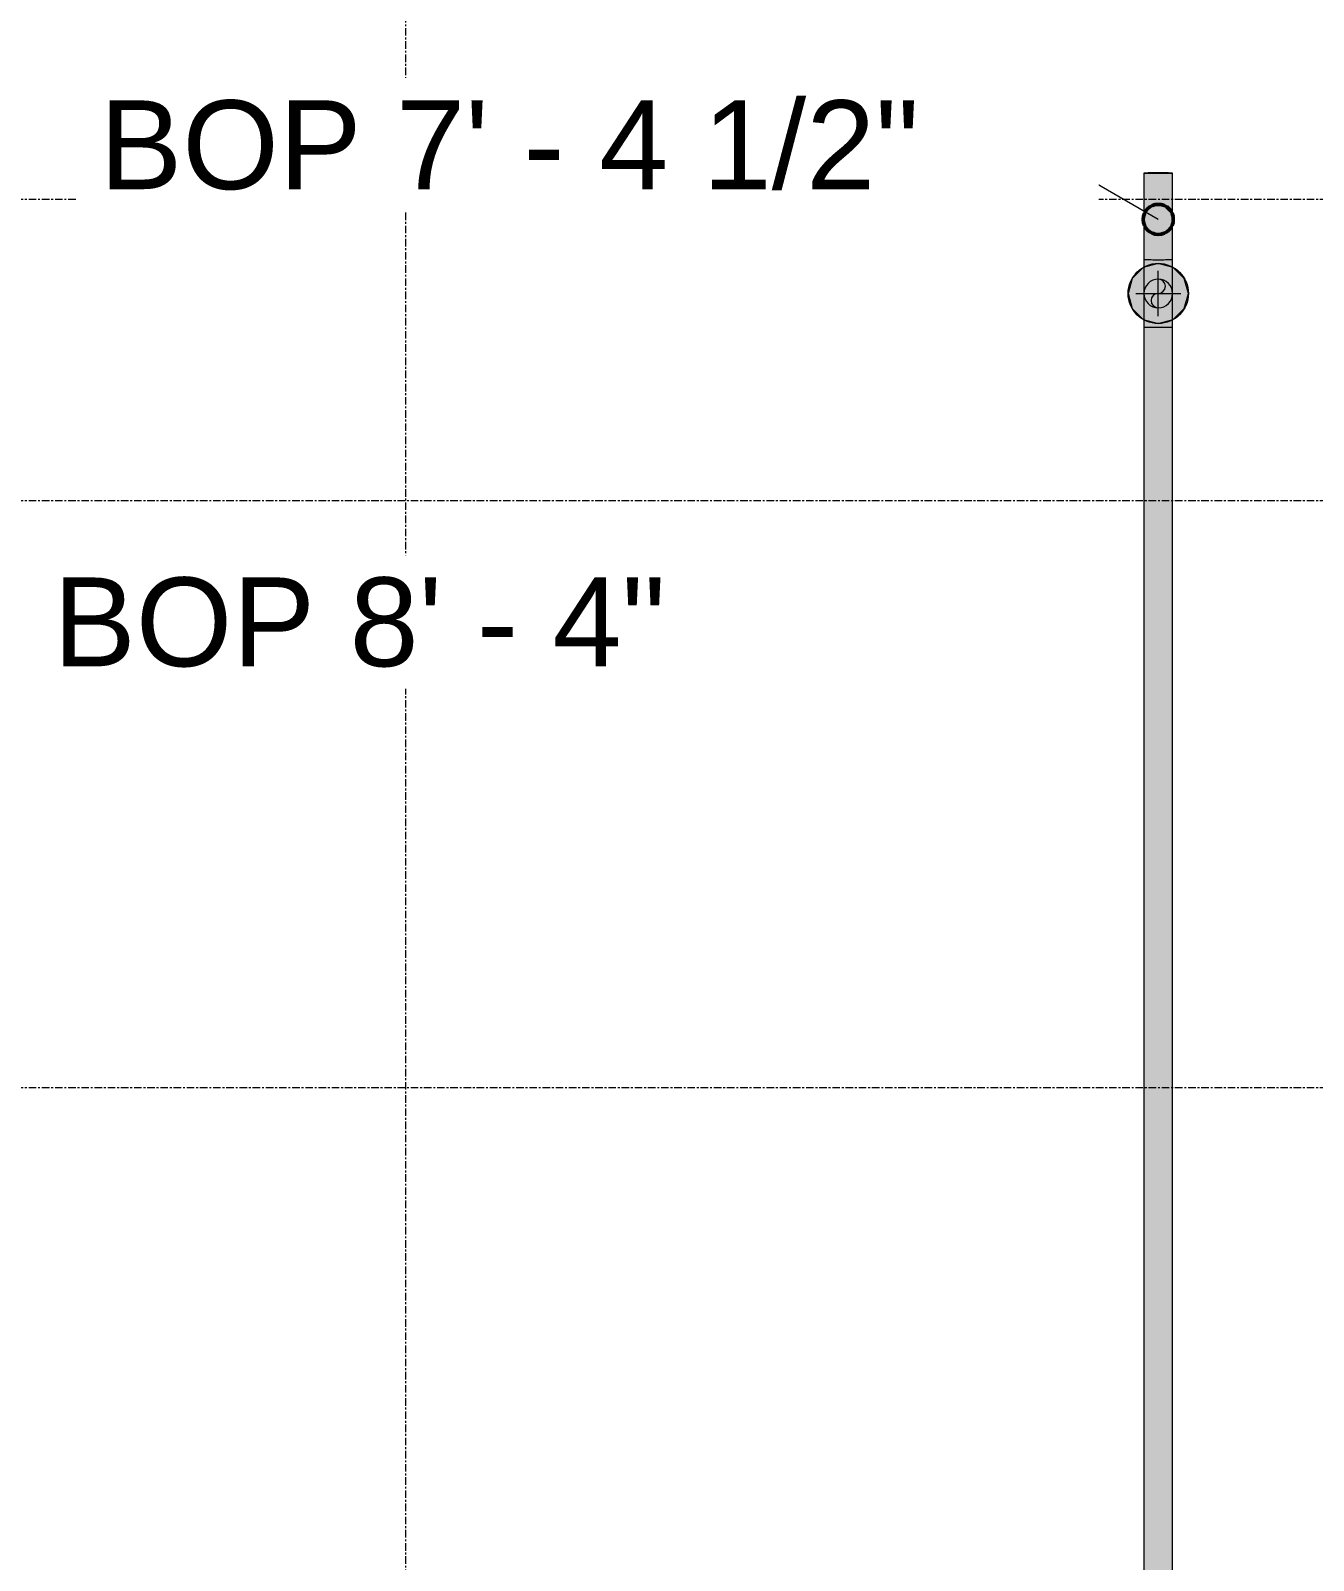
# Model space of a CAD drawing. Header units: inches. Extents: x -3679 to 241, y -496 to 1784.
# Drawn here: x -588.9 to -503.7, y 307.6 to 409.2 of the extents above; entities that cross this region are included whole.
import ezdxf

# ---------------------------------------------------------------- set-up
doc = ezdxf.new("R2010")
doc.units = ezdxf.units.IN
doc.header["$MEASUREMENT"] = 0
doc.linetypes.add('Grid Line', pattern=[0.875, 0.5, -0.125, 0.125, -0.125])
for name, color, linetype, lineweight in [('A-ANNO-NOTE', 250, 'Continuous', 9), ('G-ANNO-DIMS', 251, 'Continuous', 9), ('P-PIPE', 1, 'Continuous', 9), ('P-PIPE-CNTR', 1, 'Continuous', 9), ('S-GRID', 8, 'Continuous', 9)]:
    doc.layers.add(name, color=color, linetype=linetype, lineweight=lineweight)
doc.styles.add('Arial_1', font='arial.ttf', dxfattribs={"height": 5.901198})

msp = doc.modelspace()

# ---------------------------------------------------------------- hatches: boundary and pattern name
at = {"layer": 'A-ANNO-NOTE'}
msp.add_hatch(color=256, dxfattribs=at).paths.add_polyline_path([(-514, 389.74), (-513, 390.01), (-512.27, 390.74), (-512, 391.74), (-512.27, 392.74), (-513, 393.47), (-514, 393.74), (-515, 393.47), (-515.73, 392.74), (-516, 391.74), (-515.73, 390.74), (-515, 390.01)], flags=0)
h = msp.add_hatch(color=256, dxfattribs=at)
edge = h.paths.add_edge_path(flags=0)
edge.add_arc((-514, 391.74), 2, 0, 360)
at = {"layer": 'P-PIPE'}
h = msp.add_hatch(color=256, dxfattribs=at)
h.paths.add_polyline_path([(-514.67, 393.98), (-514.67, 393.99), (-514.67, 399.72)], flags=0)
h.paths.add_polyline_path([(-514, 393.98), (-514, 399.74), (-514.95, 399.74), (-514.95, 393.99), (-514.47, 393.98), (-514.25, 393.98)], flags=0)
h = msp.add_hatch(color=256, dxfattribs=at)
h.paths.add_polyline_path([(-513.08, 399.74), (-513.08, 399.74), (-513.11, 398.03)], flags=0)
h.paths.add_polyline_path([(-513.53, 393.98), (-513.05, 393.99), (-513.05, 399.74), (-513.53, 399.74), (-513.53, 394.43)], flags=0)
h.paths.add_polyline_path([(-514, 393.98), (-513.53, 393.98), (-513.53, 399.74), (-514, 399.74)], flags=0)
h = msp.add_hatch(color=256, dxfattribs=at)
h.paths.add_polyline_path([(-514.95, 391.74), (-514.92, 391.99), (-514.79, 392.28), (-514.65, 392.43), (-514.44, 392.58), (-514.24, 392.66), (-514, 392.69), (-514, 393.98), (-514.95, 393.99), (-514.95, 391.91)], flags=0)
h.paths.add_polyline_path([(-514, 389.5), (-514, 390.79), (-514.25, 390.83), (-514.48, 390.92), (-514.67, 391.07), (-514.84, 391.31), (-514.88, 391.38), (-514.93, 391.56), (-514.95, 391.74), (-514.95, 389.5), (-514.48, 389.5), (-514.25, 389.5)], flags=0)
h = msp.add_hatch(color=256, dxfattribs=at)
h.paths.add_polyline_path([(-513.05, 391.74), (-513.05, 393.99), (-513.53, 393.98), (-514, 393.98), (-513.99, 392.69), (-513.75, 392.66), (-513.52, 392.57), (-513.33, 392.41), (-513.16, 392.18), (-513.12, 392.1), (-513.07, 391.93), (-513.05, 391.75)], flags=0)
h.paths.add_polyline_path([(-514, 389.5), (-513.05, 389.5), (-513.05, 391.74), (-513.08, 391.5), (-513.21, 391.21), (-513.35, 391.05), (-513.54, 390.91), (-513.75, 390.82), (-514, 390.79), (-514, 390.68)], flags=0)
for points in [[(-514, 390.79), (-513.75, 390.83), (-513.52, 390.92), (-513.33, 391.07), (-513.18, 391.27), (-513.08, 391.5), (-513.05, 391.74), (-513.08, 391.99), (-513.18, 392.22), (-513.33, 392.41), (-513.52, 392.57), (-513.75, 392.66), (-514, 392.69), (-514.25, 392.66), (-514.47, 392.57), (-514.67, 392.41), (-514.82, 392.22), (-514.92, 391.99), (-514.95, 391.74), (-514.92, 391.5), (-514.8, 391.24), (-514.67, 391.07), (-514.47, 390.92), (-514.25, 390.83)], [(-514, 249.98), (-513.05, 249.99), (-513.05, 389.5), (-513.53, 389.5), (-514, 389.5), (-514, 253.43)]]:
    msp.add_hatch(color=256, dxfattribs=at).paths.add_polyline_path(points, flags=0)
h = msp.add_hatch(color=256, dxfattribs=at)
h.paths.add_polyline_path([(-514, 390.79), (-513.75, 390.83), (-513.52, 390.92), (-513.33, 391.07), (-513.18, 391.27), (-513.08, 391.5), (-513.05, 391.75), (-513.08, 391.99), (-513.18, 392.22), (-513.33, 392.42), (-513.53, 392.57), (-513.76, 392.66), (-514.01, 392.69), (-514.25, 392.66), (-514.48, 392.56), (-514.67, 392.41), (-514.83, 392.21), (-514.92, 391.98), (-514.95, 391.74), (-514.92, 391.49), (-514.8, 391.24), (-514.67, 391.07), (-514.47, 390.92), (-514.24, 390.82), (-514, 390.79)], flags=0)
h.paths.add_polyline_path([(-514, 390.79), (-514.25, 390.83), (-514.47, 390.92), (-514.68, 391.08), (-514.82, 391.27), (-514.92, 391.5), (-514.95, 391.74), (-514.91, 392), (-514.82, 392.22), (-514.66, 392.42), (-514.47, 392.57), (-514.24, 392.66), (-514, 392.69), (-513.75, 392.66), (-513.52, 392.57), (-513.32, 392.41), (-513.18, 392.22), (-513.08, 391.99), (-513.05, 391.74), (-513.08, 391.5), (-513.2, 391.24), (-513.33, 391.07), (-513.53, 390.92), (-513.75, 390.83)], flags=0)
h = msp.add_hatch(color=256, dxfattribs=at)
h.paths.add_polyline_path([(-514.67, 249.98), (-514.67, 249.99), (-514.67, 253.43)], flags=0)
h.paths.add_polyline_path([(-514, 249.98), (-514, 389.5), (-514.95, 389.5), (-514.95, 249.99), (-514.47, 249.98), (-514.25, 249.98)], flags=0)

# ---------------------------------------------------------------- linework, layer by layer
at = {"layer": 'A-ANNO-NOTE'}
for p, q in [((-515, 393.47), (-515.73, 392.74)), ((-514, 393.74), (-515, 393.47)), ((-513, 393.47), (-514, 393.74)), ((-512.27, 392.74), (-513, 393.47)), ((-515.73, 392.74), (-516, 391.74)), ((-512, 391.74), (-512.27, 392.74)), ((-516, 391.74), (-515.73, 390.74)), ((-512.27, 390.74), (-512, 391.74)), ((-515.73, 390.74), (-515, 390.01)), ((-513, 390.01), (-512.27, 390.74)), ((-515, 390.01), (-514, 389.74)), ((-514, 389.74), (-513, 390.01))]:
    msp.add_line(p, q, dxfattribs=at)
msp.add_circle((-514, 391.74), 2, dxfattribs=at)
at = {"layer": 'G-ANNO-DIMS'}
for p, q in [((-522.84, 401.76), (-528.75, 401.76)), ((-514, 396.66), (-522.84, 401.76))]:
    msp.add_line(p, q, dxfattribs=at)
at = {"layer": 'G-ANNO-DIMS', "lineweight": 50}
msp.add_circle((-514, 396.66), 1, dxfattribs=at)
at = {"layer": 'P-PIPE'}
for p, q in [((-514.95, 399.74), (-514.95, 393.99)), ((-513.05, 393.99), (-513.05, 399.74)), ((-514.95, 393.99), (-514.95, 389.5)), ((-513.05, 389.5), (-513.05, 393.99)), ((-514.95, 389.5), (-514.95, 249.99)), ((-513.05, 249.99), (-513.05, 389.5))]:
    msp.add_line(p, q, dxfattribs=at)
for centre, radius, start, end in [((-514, 391.74), 0.95, 0, 180), ((-514, 392.22), 0.475, 270, 90), ((-514, 391.74), 0.95, 180, 0), ((-514, 391.27), 0.475, 90, 270)]:
    msp.add_arc(centre, radius, start, end, dxfattribs=at)
for centre, major_axis, start_param, end_param in [((-514, 399.74), (0.95, 0), 1.570796, 3.141593), ((-514, 399.74), (0.95, 0), 3.141593, 4.712389), ((-514, 399.74), (0.95, 0), 0, 1.570796), ((-514, 399.74), (0.95, 0), 4.712389, 6.283185), ((-514, 393.99), (0.951, 0), 3.141593, 3.403392), ((-514, 393.99), (0.951, 0), 3.405488, 3.665191), ((-514, 393.99), (0.95, 0), 3.665191, 3.926025), ((-514, 393.99), (0.951, 0), 3.666373, 3.926991), ((-514, 393.99), (0.95, 0), 3.926991, 4.188266), ((-514, 393.99), (0.951, 0), 3.927731, 4.18879), ((-514, 393.99), (0.95, 0), 4.18879, 4.450357), ((-514, 393.99), (0.951, 0), 4.18924, 4.45059), ((-514, 393.99), (0.95, 0), 4.45059, 4.712389), ((-514, 393.99), (0.951, 0), 4.450806, 4.712389), ((-514, 393.99), (0.951, 0), 4.712389, 6.283185), ((-514, 393.99), (0.95, 0), 4.712389, 4.974188), ((-514, 393.99), (0.95, 0), 4.974421, 5.235988), ((-514, 393.99), (0.95, 0), 5.236512, 5.497787), ((-514, 393.99), (0.95, 0), 5.498753, 5.759587), ((-514, 389.5), (0.951, 0), 3.141593, 4.712389), ((-514, 389.5), (0.95, 0), 3.665191, 3.926025), ((-514, 389.5), (0.95, 0), 3.926991, 4.188266), ((-514, 389.5), (0.95, 0), 4.18879, 4.450357), ((-514, 389.5), (0.95, 0), 4.45059, 4.712389), ((-514, 389.5), (0.951, 0), 4.712389, 6.283185), ((-514, 389.5), (0.95, 0), 4.712389, 4.974188), ((-514, 389.5), (0.95, 0), 4.974421, 5.235988), ((-514, 389.5), (0.95, 0), 5.236512, 5.497787), ((-514, 389.5), (0.95, 0), 5.498753, 5.759587)]:
    msp.add_ellipse(centre, major_axis=major_axis, ratio=0.004167, start_param=start_param, end_param=end_param, dxfattribs=at)
at = {"layer": 'P-PIPE-CNTR'}
for p, q in [((-514, 390.24), (-514, 393.24)), ((-515.5, 391.74), (-512.5, 391.74))]:
    msp.add_line(p, q, dxfattribs=at)
at = {"layer": 'S-GRID', "linetype": 'Grid Line'}
for p, q in [((-564, 1771.74), (-564, -484.26)), ((-3666.39, 398), (228, 398)), ((-3666.39, 378), (228, 378)), ((-3666.39, 339), (226, 339))]:
    msp.add_line(p, q, dxfattribs=at)

# ---------------------------------------------------------------- next in the draw order: texts
at = {"layer": 'G-ANNO-DIMS', "char_height": 5.9012, "attachment_point": 1, "line_spacing_factor": 0.938532, "style": 'Arial_1', "bg_fill": 3, "box_fill_scale": 1.25, "bg_fill_color": 0, "bg_fill_transparency": 0}
for s, insert, width in [('BOP 7\' - 4 1/2"', (-584.31, 404.57), 64.872), ('BOP 8\' - 4"', (-587.4, 372.88), 48.456)]:
    msp.add_mtext(s, dxfattribs=dict(at, insert=insert, width=width))

doc.saveas('drawing.dxf')
